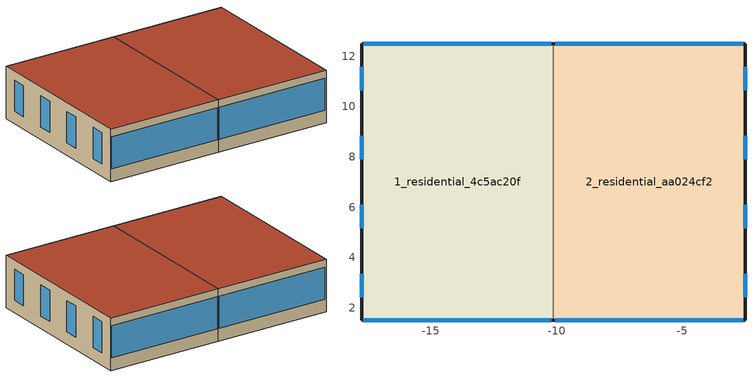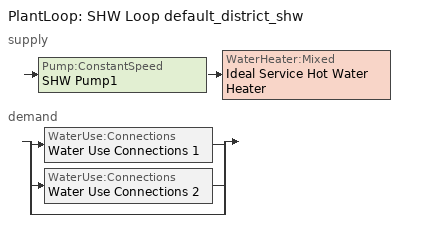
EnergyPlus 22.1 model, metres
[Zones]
1_residential_4c5ac20f
 floor ground (Typical Insulated Carpeted 8in Slab Floor-R5): -10.13,12.49 -10.13,1.51 -17.76,1.51 -17.76,12.49 z0
 wall outside (Typical Insulated Steel Framed Exterior Wall-R16): -10.13,12.49 -17.76,12.49 -17.76,1.51 -10.13,1.51 z0:3.35
 wall to 2_residential_aa024cf2 (Generic Interior Wall): -10.13,1.51 -10.13,12.49 z0:3.35
 window (U 0.36 SHGC 0.36 Simple Glazing Window): -10.21,12.49 -17.68,12.49 / -17.68,1.51 -10.21,1.51 z0.8:2.85; -17.76,11.58 -17.76,10.66 / -17.76,8.83 -17.76,7.91 / -17.76,6.09 -17.76,5.17 / -17.76,3.34 -17.76,2.42 z0.8:2.8
 roof outside (Typical IEAD Roof-R32): -17.76,12.49 -17.76,1.51 -10.13,1.51 -10.13,12.49 z3.35
2_residential_aa024cf2
 floor ground (Typical Insulated Carpeted 8in Slab Floor-R5): -2.51,12.49 -2.51,1.51 -10.13,1.51 -10.13,12.49 z0
 wall outside (Typical Insulated Steel Framed Exterior Wall-R16): -10.13,1.51 -2.51,1.51 -2.51,12.49 -10.13,12.49 z0:3.35
 window (U 0.36 SHGC 0.36 Simple Glazing Window): -2.51,2.42 -2.51,3.34 / -2.51,5.17 -2.51,6.09 / -2.51,7.91 -2.51,8.83 / -2.51,10.66 -2.51,11.58 z0.8:2.8; -2.58,12.49 -10.05,12.49 / -10.05,1.51 -2.58,1.51 z0.8:2.85
 roof outside (Typical IEAD Roof-R32): -10.13,12.49 -10.13,1.51 -2.51,1.51 -2.51,12.49 z3.35
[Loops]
PlantLoop 'SHW Loop default_district_shw'
 supply: Pump:ConstantSpeed 'SHW Pump1' > WaterHeater:Mixed 'Ideal Service Hot Water Heater'
 demand: split
  | WaterUse:Connections 'Water Use Connections 1'
  | WaterUse:Connections 'Water Use Connections 2'
  | bypass
[Building]
Building 1: North Axis {deg}=0; Terrain=City; Solar Distribution=FullExteriorWithReflections
[Site:Location]
Site 1: Latitude {deg}=0; Longitude {deg}=0; Time Zone {hr}=0; Elevation {m}=0
[Site:WaterMainsTemperature]
Calculation Method=CorrelationFromWeatherFile
[SizingPeriod:DesignDay] Day of Month=21; Dry-Bulb Temperature Range Modifier Type=DefaultMultipliers; Barometric Pressure {Pa}=101253; Rain Indicator=No; Snow Indicator=No; Daylight Saving Time Indicator=No; Begin Environment Reset Mode=FullResetAtBeginEnvironment
Name | Month | Day Type | Maximum Dry-Bulb Temperature {C} | Daily Dry-Bulb Temperature Range {deltaC} | Humidity Condition Type | Wetbulb or DewPoint at Maximum Dry-Bulb {C} | Wind Speed {m/s} | Wind Direction {deg} | Solar Model Indicator | ASHRAE Clear Sky Optical Depth for Beam Irradiance (taub) | ASHRAE Clear Sky Optical Depth for Diffuse Irradiance (taud) | Enthalpy at Maximum Dry-Bulb {J/kg} | Sky Clearness
Seattle-King.County.Intl.AP-B Ann Clg .4% Condns DB=>MWB | 7 | SummerDesignDay | 29.9 | 10 | Wetbulb | 18.4 | 3.3 | 310 | ASHRAETau | 0.354 | 2.499
Seattle-King.County.Intl.AP-B Ann Clg .4% Condns DP=>MDB | 7 | SummerDesignDay | 20.8 | 10 | Dewpoint | 16.3 | 3.3 | 310 | ASHRAETau | 0.354 | 2.499
Seattle-King.County.Intl.AP-B Ann Clg .4% Condns Enth=>MDB | 7 | SummerDesignDay | 28.2 | 10 | Enthalpy |  | 3.3 | 310 | ASHRAETau | 0.354 | 2.499 | 54600
Seattle-King.County.Intl.AP-B Ann Clg .4% Condns WB=>MDB | 7 | SummerDesignDay | 28.1 | 10 | Wetbulb | 19.3 | 3.3 | 310 | ASHRAETau | 0.354 | 2.499
Seattle-King.County.Intl.AP-B Ann Htg 99.6% Condns DB | 12 | WinterDesignDay | -2.9 | 0 | Wetbulb | -2.9 | 1.7 | 140 | ASHRAEClearSky |  |  |  | 0
Seattle-King.County.Intl.AP-B Ann Htg Wind 99.6% Condns WS=>MCDB | 12 | WinterDesignDay | 9.5 | 0 | Wetbulb | 9.5 | 10 | 140 | ASHRAEClearSky |  |  |  | 0
Seattle-King.County.Intl.AP-B Ann Hum_n 99.6% Condns DP=>MCDB | 12 | WinterDesignDay | 0.5 | 0 | Dewpoint | -10.6 | 1.7 | 140 | ASHRAEClearSky |  |  |  | 0
Seattle-King.County.Intl.AP-B April .4% Condns DB=>MCWB | 4 | SummerDesignDay | 24.3 | 8 | Wetbulb | 14.5 | 2.8 | 310 | ASHRAETau | 0.36 | 2.419
Seattle-King.County.Intl.AP-B April .4% Condns WB=>MCDB | 4 | SummerDesignDay | 21.7 | 8 | Wetbulb | 15.2 | 2.8 | 310 | ASHRAETau | 0.36 | 2.419
Seattle-King.County.Intl.AP-B August .4% Condns DB=>MCWB | 8 | SummerDesignDay | 32 | 9.8 | Wetbulb | 18.9 | 2.3 | 310 | ASHRAETau | 0.36 | 2.49
Seattle-King.County.Intl.AP-B August .4% Condns WB=>MCDB | 8 | SummerDesignDay | 29.3 | 9.8 | Wetbulb | 20.2 | 2.3 | 310 | ASHRAETau | 0.36 | 2.49
Seattle-King.County.Intl.AP-B December .4% Condns DB=>MCWB | 12 | SummerDesignDay | 14.1 | 5.3 | Wetbulb | 11.6 | 2.6 | 310 | ASHRAETau | 0.333 | 2.402
Seattle-King.County.Intl.AP-B December .4% Condns WB=>MCDB | 12 | SummerDesignDay | 13.9 | 5.3 | Wetbulb | 12.5 | 2.6 | 310 | ASHRAETau | 0.333 | 2.402
Seattle-King.County.Intl.AP-B February .4% Condns DB=>MCWB | 2 | SummerDesignDay | 15.4 | 6.5 | Wetbulb | 9.5 | 2.6 | 310 | ASHRAETau | 0.319 | 2.545
Seattle-King.County.Intl.AP-B February .4% Condns WB=>MCDB | 2 | SummerDesignDay | 13.7 | 6.5 | Wetbulb | 12.1 | 2.6 | 310 | ASHRAETau | 0.319 | 2.545
Seattle-King.County.Intl.AP-B January .4% Condns DB=>MCWB | 1 | SummerDesignDay | 14.9 | 5.5 | Wetbulb | 11.1 | 2.6 | 310 | ASHRAETau | 0.328 | 2.486
Seattle-King.County.Intl.AP-B January .4% Condns WB=>MCDB | 1 | SummerDesignDay | 14.3 | 5.5 | Wetbulb | 12.9 | 2.6 | 310 | ASHRAETau | 0.328 | 2.486
Seattle-King.County.Intl.AP-B July .4% Condns DB=>MCWB | 7 | SummerDesignDay | 33.3 | 10 | Wetbulb | 19.7 | 2.4 | 310 | ASHRAETau | 0.354 | 2.499
Seattle-King.County.Intl.AP-B July .4% Condns WB=>MCDB | 7 | SummerDesignDay | 30.9 | 10 | Wetbulb | 20.9 | 2.4 | 310 | ASHRAETau | 0.354 | 2.499
Seattle-King.County.Intl.AP-B June .4% Condns DB=>MCWB | 6 | SummerDesignDay | 31 | 8.7 | Wetbulb | 18.6 | 2.6 | 310 | ASHRAETau | 0.368 | 2.441
Seattle-King.County.Intl.AP-B June .4% Condns WB=>MCDB | 6 | SummerDesignDay | 29.2 | 8.7 | Wetbulb | 19.3 | 2.6 | 310 | ASHRAETau | 0.368 | 2.441
Seattle-King.County.Intl.AP-B March .4% Condns DB=>MCWB | 3 | SummerDesignDay | 20.2 | 7.3 | Wetbulb | 11.5 | 2.9 | 310 | ASHRAETau | 0.327 | 2.54
Seattle-King.County.Intl.AP-B March .4% Condns WB=>MCDB | 3 | SummerDesignDay | 16.6 | 7.3 | Wetbulb | 13 | 2.9 | 310 | ASHRAETau | 0.327 | 2.54
Seattle-King.County.Intl.AP-B May .4% Condns DB=>MCWB | 5 | SummerDesignDay | 27.7 | 8.5 | Wetbulb | 16.5 | 2.6 | 310 | ASHRAETau | 0.378 | 2.387
Seattle-King.County.Intl.AP-B May .4% Condns WB=>MCDB | 5 | SummerDesignDay | 24 | 8.5 | Wetbulb | 17.9 | 2.6 | 310 | ASHRAETau | 0.378 | 2.387
Seattle-King.County.Intl.AP-B November .4% Condns DB=>MCWB | 11 | SummerDesignDay | 17.3 | 6.1 | Wetbulb | 13.4 | 2.6 | 310 | ASHRAETau | 0.323 | 2.537
Seattle-King.County.Intl.AP-B November .4% Condns WB=>MCDB | 11 | SummerDesignDay | 16.2 | 6.1 | Wetbulb | 14.7 | 2.6 | 310 | ASHRAETau | 0.323 | 2.537
Seattle-King.County.Intl.AP-B October .4% Condns DB=>MCWB | 10 | SummerDesignDay | 22.1 | 7 | Wetbulb | 14.7 | 2.4 | 310 | ASHRAETau | 0.332 | 2.563
Seattle-King.County.Intl.AP-B October .4% Condns WB=>MCDB | 10 | SummerDesignDay | 19.7 | 7 | Wetbulb | 16.7 | 2.4 | 310 | ASHRAETau | 0.332 | 2.563
Seattle-King.County.Intl.AP-B September .4% Condns DB=>MCWB | 9 | SummerDesignDay | 28.7 | 8.7 | Wetbulb | 17.5 | 2.2 | 310 | ASHRAETau | 0.348 | 2.515
Seattle-King.County.Intl.AP-B September .4% Condns WB=>MCDB | 9 | SummerDesignDay | 26.3 | 8.7 | Wetbulb | 19.5 | 2.2 | 310 | ASHRAETau | 0.348 | 2.515
[Material] Thermal Absorptance=0.9
Name | Roughness | Thickness {m} | Conductivity {W/m-K} | Density {kg/m3} | Specific Heat {J/kg-K} | Solar Absorptance | Visible Absorptance
25mm Stucco | Smooth | 0.0254 | 0.719518 | 1856 | 839.458 | 0.7 | 0.7
5/8 in. Gypsum Board | MediumSmooth | 0.0159 | 0.159893 | 800.002 | 1089.3 | 0.7 | 0.7
8 in. Normalweight Concrete Floor | MediumRough | 0.2032 | 2.30846 | 2322.01 | 831.464 | 0.7 | 0.7
Generic Gypsum Board | MediumSmooth | 0.0127 | 0.16 | 800 | 1090 | 0.5 | 0.5
Generic Wall Air Gap | Smooth | 0.1 | 0.667 | 1.28 | 1000 | 0.7 | 0.7
Metal Roof Surface | Smooth | 0.0008 | 45.2497 | 7824.02 | 499.678 | 0.7 | 0.7
Roof Membrane | VeryRough | 0.0095 | 0.159893 | 1121.29 | 1459.06 | 0.7 | 0.7
[Material:NoMass] Thermal Absorptance=0.9; Solar Absorptance=0.7
Name | Roughness | Thermal Resistance {m2-K/W} | Visible Absorptance
Typical Carpet Pad | VeryRough | 0.21648 | 0.8
Typical Insulation-R15 | MediumSmooth | 2.64165 | 0.7
Typical Insulation-R31 | MediumSmooth | 5.45942 | 0.7
Typical Insulation-R4 | MediumSmooth | 0.704441 | 0.7
[WindowMaterial:SimpleGlazingSystem]
U 0.36 SHGC 0.36 Simple Glazing: U-Factor {W/m2-K}=2.04408; Solar Heat Gain Coefficient=0.36; Visible Transmittance=0.6
[Construction]
Generic Interior Wall: Generic Gypsum Board, Generic Wall Air Gap, Generic Gypsum Board
Typical IEAD Roof-R32: Roof Membrane, Typical Insulation-R31, Metal Roof Surface
Typical Insulated Carpeted 8in Slab Floor-R5: Typical Insulation-R4, 8 in. Normalweight Concrete Floor, Typical Carpet Pad
Typical Insulated Steel Framed Exterior Wall-R16: 25mm Stucco, 5/8 in. Gypsum Board, Typical Insulation-R15, 5/8 in. Gypsum Board
U 0.36 SHGC 0.36 Simple Glazing Window: U 0.36 SHGC 0.36 Simple Glazing
[Zone] Multiplier=1; Ceiling Height {m}=3.355; Volume {m3}=280.889; Part of Total Floor Area=Yes
1_residential_4c5ac20f; 2_residential_aa024cf2
[ZoneControl:Thermostat] Temperature Difference Between Cutout And Setpoint {deltaC}=0
Name | Zone or ZoneList | Control Type Schedule | Control 1
1_residential_4c5ac20f Thermostat | 1_residential_4c5ac20f | 1_residential_4c5ac20f Thermostat Schedule | 2019::MidriseApartment::Apartment_Setpoint
2_residential_aa024cf2 Thermostat | 2_residential_aa024cf2 | 2_residential_aa024cf2 Thermostat Schedule | 2019::MidriseApartment::Apartment_Setpoint 1
[ThermostatSetpoint:DualSetpoint] Heating Setpoint Temperature Schedule=ApartmentMidRise HTGSETP_APT_SCH; Cooling Setpoint Temperature Schedule=ApartmentMidRise CLGSETP_APT_SCH
2019::MidriseApartment::Apartment_Setpoint; 2019::MidriseApartment::Apartment_Setpoint 1
[ZoneHVAC:IdealLoadsAirSystem] Maximum Heating Supply Air Temperature {C}=50; Minimum Cooling Supply Air Temperature {C}=13; Heating Limit=LimitCapacity; Maximum Sensible Heating Capacity {W}=Autosize; Cooling Limit=LimitFlowRateAndCapacity; Maximum Cooling Air Flow Rate {m3/s}=Autosize; Maximum Total Cooling Capacity {W}=Autosize; Dehumidification Control Type=None; Design Specification Outdoor Air Object=2019::MidriseApartment::Apartment_Ventilation; Demand Controlled Ventilation Type=None; Outdoor Air Economizer Type=DifferentialDryBulb; Sensible Heat Recovery Effectiveness=0; Latent Heat Recovery Effectiveness=0
1_residential_4c5ac20f Ideal Loads Air System; 2_residential_aa024cf2 Ideal Loads Air System
[DesignSpecification:OutdoorAir]
2019::MidriseApartment::Apartment_Ventilation: Outdoor Air Method=Sum; Outdoor Air Flow per Person {m3/s-person}=0; Outdoor Air Flow per Zone Floor Area {m3/s-m2}=0; Outdoor Air Flow per Zone {m3/s}=0; Outdoor Air Flow Air Changes per Hour {1/hr}=0.35
[Zone equipment]
1_residential_4c5ac20f: 1_residential_4c5ac20f Ideal Loads Air System
2_residential_aa024cf2: 2_residential_aa024cf2 Ideal Loads Air System
[Sizing:Zone] Zone Cooling Design Supply Air Temperature Input Method=SupplyAirTemperature; Zone Cooling Design Supply Air Temperature {C}=14; Zone Cooling Design Supply Air Temperature Difference {deltaC}=11.11; Zone Heating Design Supply Air Temperature Input Method=SupplyAirTemperature; Zone Heating Design Supply Air Temperature {C}=40; Zone Heating Design Supply Air Temperature Difference {deltaC}=11.11; Zone Cooling Design Supply Air Humidity Ratio {kgWater/kgDryAir}=0.0085; Zone Heating Design Supply Air Humidity Ratio {kgWater/kgDryAir}=0.008; Design Specification Outdoor Air Object=2019::MidriseApartment::Apartment_Ventilation; Cooling Design Air Flow Method=DesignDay; Cooling Design Air Flow Rate {m3/s}=0; Cooling Minimum Air Flow per Zone Floor Area {m3/s-m2}=0.000762; Cooling Minimum Air Flow {m3/s}=0; Cooling Minimum Air Flow Fraction=0; Heating Design Air Flow Method=DesignDay; Heating Design Air Flow Rate {m3/s}=0; Heating Maximum Air Flow per Zone Floor Area {m3/s-m2}=0.002032; Heating Maximum Air Flow {m3/s}=0.141576; Heating Maximum Air Flow Fraction=0.3; Account for Dedicated Outdoor Air System=No
1_residential_4c5ac20f; 2_residential_aa024cf2
[PlantLoop]
SHW Loop default_district_shw: Fluid Type=Water; Plant Equipment Operation Scheme=SHW Loop default_district_shw Operation Schemes; Maximum Loop Temperature {C}=60; Minimum Loop Temperature {C}=10; Maximum Loop Flow Rate {m3/s}=Autosize; Minimum Loop Flow Rate {m3/s}=0; Plant Loop Volume {m3}=Autocalculate; Load Distribution Scheme=Optimal; Plant Loop Demand Calculation Scheme=SingleSetpoint; Common Pipe Simulation=None
[Sizing:Plant]
SHW Loop default_district_shw: Loop Type=Heating; Design Loop Exit Temperature {C}=60; Loop Design Temperature Difference {deltaC}=5; Sizing Option=NonCoincident; Zone Timesteps in Averaging Window=1; Coincident Sizing Factor Mode=None
[Pump:ConstantSpeed]
SHW Pump1: Design Flow Rate {m3/s}=Autosize; Design Pump Head {Pa}=29891; Design Power Consumption {W}=Autosize; Motor Efficiency=0.9; Fraction of Motor Inefficiencies to Fluid Stream=0; Pump Control Type=Intermittent; Design Power Sizing Method=PowerPerFlowPerPressure; Design Electric Power per Unit Flow Rate {W/(m3/s)}=348701.1; Design Shaft Power per Unit Flow Rate per Unit Head {W-s/m3-Pa}=1.28205
[WaterHeater:Mixed]
Ideal Service Hot Water Heater: Tank Volume {m3}=0; Setpoint Temperature Schedule=Schedule Ruleset 2; Deadband Temperature Difference {deltaC}=2; Maximum Temperature Limit {C}=82.22; Heater Control Type=Modulate; Heater Maximum Capacity {W}=1000000; Heater Ignition Minimum Flow Rate {m3/s}=0; Heater Ignition Delay {s}=0; Heater Fuel Type=DistrictHeating; Heater Thermal Efficiency=1; Off Cycle Parasitic Fuel Consumption Rate {W}=20; Off Cycle Parasitic Fuel Type=DistrictHeating; Off Cycle Parasitic Heat Fraction to Tank=0.8; On Cycle Parasitic Fuel Consumption Rate {W}=0; On Cycle Parasitic Fuel Type=DistrictHeating; On Cycle Parasitic Heat Fraction to Tank=0; Ambient Temperature Indicator=Schedule; Ambient Temperature Schedule=22C Ambient Condition; Off Cycle Loss Coefficient to Ambient Temperature {W/K}=0; Off Cycle Loss Fraction to Zone=1; On Cycle Loss Coefficient to Ambient Temperature {W/K}=0; On Cycle Loss Fraction to Zone=1; Use Side Effectiveness=1; Source Side Effectiveness=1; Use Side Design Flow Rate {m3/s}=Autosize; Source Side Design Flow Rate {m3/s}=Autosize; Indirect Water Heating Recovery Time {hr}=1.5; Source Side Flow Control Mode=IndirectHeatPrimarySetpoint
[WaterHeater:Sizing]
Ideal Service Hot Water Heater: Design Mode=PeakDraw; Time Storage Can Meet Peak Draw {hr}=0.538503; Time for Tank Recovery {hr}=0; Nominal Tank Volume for Autosizing Plant Connections {m3}=1
[WaterUse:Connections] Hot Water Supply Temperature Schedule=60.0C Hot Water; Drain Water Heat Exchanger Type=None; Drain Water Heat Exchanger Destination=Plant
Name | Water Use Equipment Name 1
Water Use Connections 1 | 2019::MidriseApartment::Apartment_SHW..1_residential_4c5ac20f
Water Use Connections 2 | 2019::MidriseApartment::Apartment_SHW..2_residential_aa024cf2
[WaterUse:Equipment] Peak Flow Rate {m3/s}=3.47119e-06; Flow Rate Fraction Schedule=ApartmentMidRise APT_DHW_SCH; Target Temperature Schedule=60.0C Hot Water; Sensible Fraction Schedule=0.2 Hot Water Sensible Fraction; Latent Fraction Schedule=0.05 Hot Water Latent Fraction
Name | Zone
2019::MidriseApartment::Apartment_SHW..1_residential_4c5ac20f | 1_residential_4c5ac20f
2019::MidriseApartment::Apartment_SHW..2_residential_aa024cf2 | 2_residential_aa024cf2
[PlantEquipmentOperationSchemes]
SHW Loop default_district_shw Operation Schemes: Control Scheme Object Type 1=PlantEquipmentOperation:HeatingLoad; Control Scheme Name 1=SHW Loop default_district_shw Heating Operation Scheme; Control Scheme Schedule Name 1=Always On Discrete
[PlantEquipmentOperation:HeatingLoad]
SHW Loop default_district_shw Heating Operation Scheme: Load Range Lower Limit 1 {W}=0; Load Range Upper Limit 1 {W}=1000000000; Range Equipment List Name 1=SHW Loop default_district_shw Heating Equipment List
[PlantEquipmentList]
SHW Loop default_district_shw Heating Equipment List: WaterHeater:Mixed, Ideal Service Hot Water Heater
[SetpointManager:Scheduled]
Setpoint Manager Scheduled 1: Control Variable=Temperature; Schedule=60C Hot Water
[Schedule:Compact]
1_residential_4c5ac20f Thermostat Schedule; 2_residential_aa024cf2 Thermostat Schedule: Through: 12/31, For: AllDays, Until: 24:00, 4
[Schedule:Day:Interval]
ApartmentMidRise HTGSETP_APT_SCH_Default; ApartmentMidRise HTGSETP_APT_SCH_SmrDsn 1; ApartmentMidRise HTGSETP_APT_SCH_WntrDsn 1: No, 24:00, 21.7
ApartmentMidRise CLGSETP_APT_SCH_Default; ApartmentMidRise CLGSETP_APT_SCH_SmrDsn 1; ApartmentMidRise CLGSETP_APT_SCH_WntrDsn 1: No, 24:00, 24.4
ApartmentMidRise APT_DHW_SCH_Default; ApartmentMidRise APT_DHW_SCH_SmrDsn 1; ApartmentMidRise APT_DHW_SCH_WntrDsn 1: No, 01:00, 0.08, 02:00, 0.04, 04:00, 0.01, 05:00, 0.04, 06:00, 0.27, 07:00, 0.94, 08:00, 1, 09:00, 0.96, 10:00, 0.84, 11:00, 0.76, 12:00, 0.61, 13:00, 0.53, 14:00, 0.47, 15:00, 0.41, 16:00, 0.47, 17:00, 0.55, 18:00, 0.73, 19:00, 0.86, 20:00, 0.82, 21:00, 0.75, 22:00, 0.61, 23:00, 0.53, 24:00, 0.29
Schedule Day 1; Schedule Day 4; Schedule Day 6: No, 24:00, 60
Schedule Day 2: No, 24:00, 0.2
Schedule Day 3: No, 24:00, 0.05
Schedule Day 7: No, 24:00, 22
[Schedule:Week:Daily]
ApartmentMidRise HTGSETP_APT_SCH Week Rule - Jan1-Dec31: ApartmentMidRise HTGSETP_APT_SCH_Default, ApartmentMidRise HTGSETP_APT_SCH_Default, ApartmentMidRise HTGSETP_APT_SCH_Default, ApartmentMidRise HTGSETP_APT_SCH_Default, ApartmentMidRise HTGSETP_APT_SCH_Default, ApartmentMidRise HTGSETP_APT_SCH_Default, ApartmentMidRise HTGSETP_APT_SCH_Default, ApartmentMidRise HTGSETP_APT_SCH_Default, ApartmentMidRise HTGSETP_APT_SCH_SmrDsn 1, ApartmentMidRise HTGSETP_APT_SCH_WntrDsn 1, ApartmentMidRise HTGSETP_APT_SCH_Default, ApartmentMidRise HTGSETP_APT_SCH_Default
ApartmentMidRise CLGSETP_APT_SCH Week Rule - Jan1-Dec31: ApartmentMidRise CLGSETP_APT_SCH_Default, ApartmentMidRise CLGSETP_APT_SCH_Default, ApartmentMidRise CLGSETP_APT_SCH_Default, ApartmentMidRise CLGSETP_APT_SCH_Default, ApartmentMidRise CLGSETP_APT_SCH_Default, ApartmentMidRise CLGSETP_APT_SCH_Default, ApartmentMidRise CLGSETP_APT_SCH_Default, ApartmentMidRise CLGSETP_APT_SCH_Default, ApartmentMidRise CLGSETP_APT_SCH_SmrDsn 1, ApartmentMidRise CLGSETP_APT_SCH_WntrDsn 1, ApartmentMidRise CLGSETP_APT_SCH_Default, ApartmentMidRise CLGSETP_APT_SCH_Default
0.05 Hot Water Latent Fraction Week Rule - Jan1-Dec31: Schedule Day 3, Schedule Day 3, Schedule Day 3, Schedule Day 3, Schedule Day 3, Schedule Day 3, Schedule Day 3, Schedule Day 3, Schedule Day 3, Schedule Day 3, Schedule Day 3, Schedule Day 3
0.2 Hot Water Sensible Fraction Week Rule - Jan1-Dec31: Schedule Day 2, Schedule Day 2, Schedule Day 2, Schedule Day 2, Schedule Day 2, Schedule Day 2, Schedule Day 2, Schedule Day 2, Schedule Day 2, Schedule Day 2, Schedule Day 2, Schedule Day 2
22C Ambient Condition Week Rule - Jan1-Dec31: Schedule Day 7, Schedule Day 7, Schedule Day 7, Schedule Day 7, Schedule Day 7, Schedule Day 7, Schedule Day 7, Schedule Day 7, Schedule Day 7, Schedule Day 7, Schedule Day 7, Schedule Day 7
60.0C Hot Water Week Rule - Jan1-Dec31: Schedule Day 1, Schedule Day 1, Schedule Day 1, Schedule Day 1, Schedule Day 1, Schedule Day 1, Schedule Day 1, Schedule Day 1, Schedule Day 1, Schedule Day 1, Schedule Day 1, Schedule Day 1
60C Hot Water Week Rule - Jan1-Dec31: Schedule Day 4, Schedule Day 4, Schedule Day 4, Schedule Day 4, Schedule Day 4, Schedule Day 4, Schedule Day 4, Schedule Day 4, Schedule Day 4, Schedule Day 4, Schedule Day 4, Schedule Day 4
ApartmentMidRise APT_DHW_SCH Week Rule - Jan1-Dec31: ApartmentMidRise APT_DHW_SCH_Default, ApartmentMidRise APT_DHW_SCH_Default, ApartmentMidRise APT_DHW_SCH_Default, ApartmentMidRise APT_DHW_SCH_Default, ApartmentMidRise APT_DHW_SCH_Default, ApartmentMidRise APT_DHW_SCH_Default, ApartmentMidRise APT_DHW_SCH_Default, ApartmentMidRise APT_DHW_SCH_Default, ApartmentMidRise APT_DHW_SCH_SmrDsn 1, ApartmentMidRise APT_DHW_SCH_WntrDsn 1, ApartmentMidRise APT_DHW_SCH_Default, ApartmentMidRise APT_DHW_SCH_Default
Schedule Ruleset 2 Week Rule - Jan1-Dec31: Schedule Day 6, Schedule Day 6, Schedule Day 6, Schedule Day 6, Schedule Day 6, Schedule Day 6, Schedule Day 6, Schedule Day 6, Schedule Day 6, Schedule Day 6, Schedule Day 6, Schedule Day 6
[Schedule:Year]
ApartmentMidRise HTGSETP_APT_SCH: ApartmentMidRise HTGSETP_APT_SCH Week Rule - Jan1-Dec31, 1, 1, 12, 31
ApartmentMidRise CLGSETP_APT_SCH: ApartmentMidRise CLGSETP_APT_SCH Week Rule - Jan1-Dec31, 1, 1, 12, 31
0.05 Hot Water Latent Fraction: 0.05 Hot Water Latent Fraction Week Rule - Jan1-Dec31, 1, 1, 12, 31
0.2 Hot Water Sensible Fraction: 0.2 Hot Water Sensible Fraction Week Rule - Jan1-Dec31, 1, 1, 12, 31
22C Ambient Condition: 22C Ambient Condition Week Rule - Jan1-Dec31, 1, 1, 12, 31
60.0C Hot Water: 60.0C Hot Water Week Rule - Jan1-Dec31, 1, 1, 12, 31
60C Hot Water: 60C Hot Water Week Rule - Jan1-Dec31, 1, 1, 12, 31
ApartmentMidRise APT_DHW_SCH: ApartmentMidRise APT_DHW_SCH Week Rule - Jan1-Dec31, 1, 1, 12, 31
Schedule Ruleset 2: Schedule Ruleset 2 Week Rule - Jan1-Dec31, 1, 1, 12, 31
[Schedule:Constant]
Always On Discrete: Hourly Value=1
